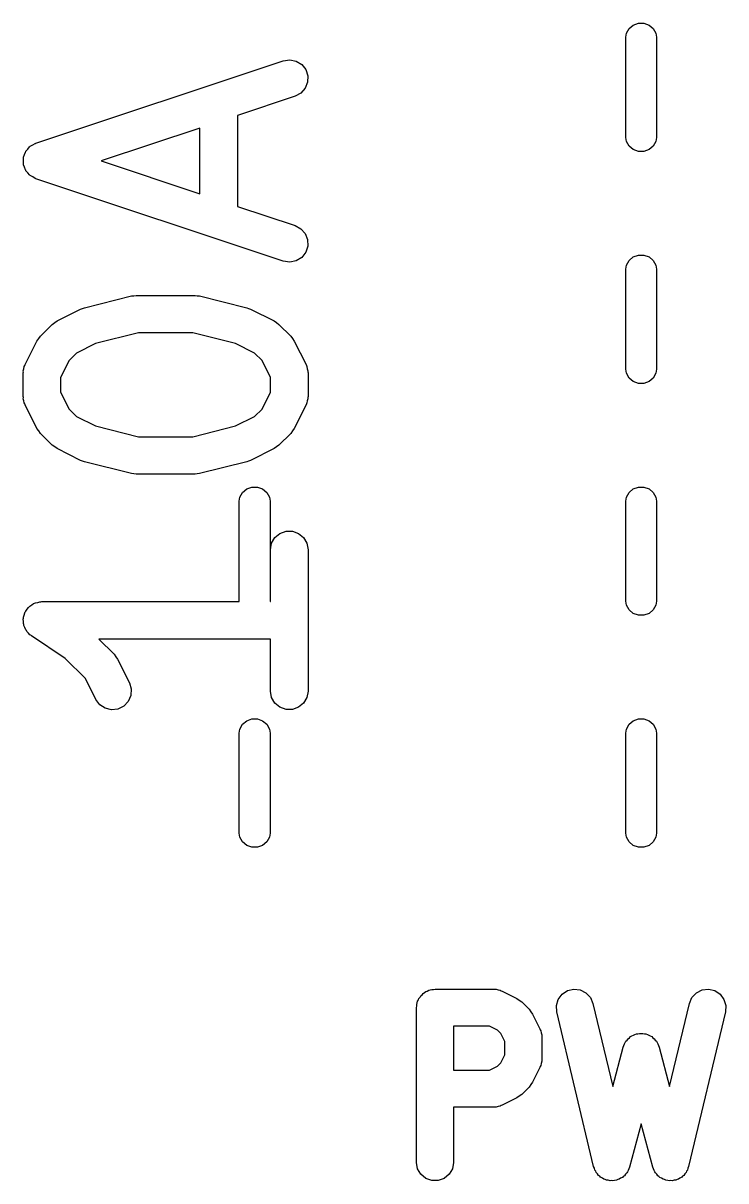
# Model space of a CAD drawing. Extents: x 51 to 149, y -134 to -32.
# Drawn here: x 81.28 to 87.06, y -100.42 to -90.91 of the extents above; entities that cross this region are included whole.
import ezdxf

# ---------------------------------------------------------------- set-up
doc = ezdxf.new("R2010")
doc.units = 0
doc.header["$MEASUREMENT"] = 0
doc.layers.add('BLACK', color=7, linetype='CONTINUOUS')

msp = doc.modelspace()

# ---------------------------------------------------------------- linework, layer by layer
at = {"layer": 'BLACK', "linetype": 'CONTINUOUS'}
for p, q in [((86.233, -91.0289), (86.2388, -90.9959)), ((86.2388, -90.9959), (86.2612, -90.9571)), ((86.2612, -90.9571), (86.2955, -90.9283)), ((86.2955, -90.9283), (86.3376, -90.913)), ((86.3376, -90.913), (86.3824, -90.913)), ((86.3824, -90.913), (86.4245, -90.9283)), ((86.4245, -90.9283), (86.4588, -90.9571)), ((86.4588, -90.9571), (86.4812, -90.9959)), ((86.4812, -90.9959), (86.487, -91.0289)), ((86.233, -91.8511), (86.233, -91.0289)), ((86.487, -91.0289), (86.487, -91.8511)), ((81.3885, -91.8987), (83.4205, -91.2213)), ((83.4205, -91.2213), (83.4734, -91.2135)), ((83.4734, -91.2135), (83.5258, -91.2242)), ((83.5258, -91.2242), (83.5714, -91.2522)), ((83.5714, -91.2522), (83.6047, -91.2941)), ((83.6047, -91.2941), (83.6216, -91.3448)), ((83.6216, -91.3448), (83.6201, -91.3983)), ((83.6005, -91.448), (83.565, -91.4881)), ((83.6201, -91.3983), (83.6005, -91.448)), ((83.5179, -91.5135), (83.0427, -91.6719)), ((83.565, -91.4881), (83.5179, -91.5135)), ((83.0427, -91.6719), (83.0427, -92.4176)), ((82.7347, -91.7746), (81.9242, -92.0448)), ((82.7347, -92.3149), (82.7347, -91.7746)), ((86.2388, -91.8841), (86.233, -91.8511)), ((86.487, -91.8511), (86.4812, -91.8841)), ((81.306, -91.9641), (81.321, -91.9472)), ((81.321, -91.9472), (81.3351, -91.9295)), ((81.3351, -91.9295), (81.3387, -91.9273)), ((81.3387, -91.9273), (81.3415, -91.9241)), ((81.3415, -91.9241), (81.3614, -91.9134)), ((81.3614, -91.9134), (81.3806, -91.9015)), ((81.3806, -91.9015), (81.3848, -91.9007)), ((81.3848, -91.9007), (81.3885, -91.8987)), ((86.2612, -91.9229), (86.2388, -91.8841)), ((86.2955, -91.9517), (86.2612, -91.9229)), ((86.3376, -91.967), (86.2955, -91.9517)), ((86.4245, -91.9517), (86.3824, -91.967)), ((86.4588, -91.9229), (86.4245, -91.9517)), ((86.4812, -91.8841), (86.4588, -91.9229)), ((81.2849, -92.0222), (81.2862, -92.0181)), ((81.2855, -92.0448), (81.2849, -92.0222)), ((81.2849, -92.0673), (81.2855, -92.0448)), ((81.2862, -92.0181), (81.2864, -92.0139)), ((81.2864, -92.0139), (81.2947, -91.9929)), ((81.2947, -91.9929), (81.3018, -91.9714)), ((81.3018, -91.9714), (81.3045, -91.9681)), ((81.3045, -91.9681), (81.306, -91.9641)), ((81.9242, -92.0448), (82.7347, -92.3149)), ((86.3824, -91.967), (86.3376, -91.967)), ((81.2862, -92.0714), (81.2849, -92.0673)), ((81.2864, -92.0756), (81.2862, -92.0714)), ((81.2947, -92.0967), (81.2864, -92.0756)), ((81.3018, -92.1181), (81.2947, -92.0967)), ((81.3045, -92.1214), (81.3018, -92.1181)), ((81.306, -92.1254), (81.3045, -92.1214)), ((81.321, -92.1423), (81.306, -92.1254)), ((81.3351, -92.16), (81.321, -92.1423)), ((81.3387, -92.1622), (81.3351, -92.16)), ((81.3415, -92.1654), (81.3387, -92.1622)), ((81.3614, -92.1762), (81.3415, -92.1654)), ((81.3806, -92.188), (81.3614, -92.1762)), ((81.3848, -92.1888), (81.3806, -92.188)), ((81.3885, -92.1909), (81.3848, -92.1888)), ((83.4205, -92.8682), (81.3885, -92.1909)), ((83.0427, -92.4176), (83.5179, -92.576)), ((83.5179, -92.576), (83.565, -92.6015)), ((83.565, -92.6015), (83.6005, -92.6415)), ((83.6005, -92.6415), (83.6201, -92.6912)), ((83.6201, -92.6912), (83.6216, -92.7447)), ((83.6047, -92.7954), (83.5714, -92.8373)), ((83.6216, -92.7447), (83.6047, -92.7954)), ((83.4734, -92.876), (83.4205, -92.8682)), ((83.5258, -92.8653), (83.4734, -92.876)), ((83.5714, -92.8373), (83.5258, -92.8653)), ((86.233, -92.9339), (86.2388, -92.9009)), ((86.2388, -92.9009), (86.2612, -92.8621)), ((86.2612, -92.8621), (86.2955, -92.8333)), ((86.2955, -92.8333), (86.3376, -92.818)), ((86.3376, -92.818), (86.3824, -92.818)), ((86.3824, -92.818), (86.4245, -92.8333)), ((86.4245, -92.8333), (86.4588, -92.8621)), ((86.4588, -92.8621), (86.4812, -92.9009)), ((86.4812, -92.9009), (86.487, -92.9339)), ((86.233, -93.7561), (86.233, -92.9339)), ((86.487, -92.9339), (86.487, -93.7561)), ((81.7869, -93.25), (82.174, -93.1533)), ((82.174, -93.1533), (82.1928, -93.1519)), ((82.1928, -93.1519), (82.2113, -93.1487)), ((82.2113, -93.1487), (82.6951, -93.1487)), ((82.6951, -93.1487), (82.7137, -93.1519)), ((82.7137, -93.1519), (82.7325, -93.1533)), ((82.7325, -93.1533), (83.1195, -93.25)), ((81.5619, -93.3584), (81.7554, -93.2617)), ((81.7554, -93.2617), (81.7716, -93.2569)), ((81.7716, -93.2569), (81.7869, -93.25)), ((83.1195, -93.25), (83.1349, -93.2569)), ((83.1349, -93.2569), (83.1511, -93.2617)), ((83.1511, -93.2617), (83.3446, -93.3584)), ((81.5219, -93.3873), (81.5421, -93.3731)), ((81.5421, -93.3731), (81.5619, -93.3584)), ((83.3446, -93.3584), (83.3644, -93.3731)), ((83.3644, -93.3731), (83.3846, -93.3873)), ((81.4251, -93.4841), (81.5219, -93.3873)), ((82.2303, -93.4567), (81.878, -93.5447)), ((82.6762, -93.4567), (82.2303, -93.4567)), ((83.0284, -93.5447), (82.6762, -93.4567)), ((83.3846, -93.3873), (83.4814, -93.4841)), ((81.2995, -93.7176), (81.3963, -93.5241)), ((81.3963, -93.5241), (81.411, -93.5043)), ((81.411, -93.5043), (81.4251, -93.4841)), ((81.878, -93.5447), (81.722, -93.6228)), ((83.1845, -93.6228), (83.0284, -93.5447)), ((83.4814, -93.4841), (83.4955, -93.5043)), ((83.4955, -93.5043), (83.5102, -93.5241)), ((83.5102, -93.5241), (83.607, -93.7176)), ((81.722, -93.6228), (81.6606, -93.6842)), ((83.2459, -93.6842), (83.1845, -93.6228)), ((81.2842, -93.7689), (81.2894, -93.7516)), ((81.2894, -93.7516), (81.2925, -93.7338)), ((81.2925, -93.7338), (81.297, -93.7261)), ((81.297, -93.7261), (81.2995, -93.7176)), ((81.6606, -93.6842), (81.5912, -93.8228)), ((83.3152, -93.8228), (83.2459, -93.6842)), ((83.607, -93.7176), (83.6095, -93.7261)), ((83.6095, -93.7261), (83.614, -93.7338)), ((83.614, -93.7338), (83.6171, -93.7516)), ((83.6171, -93.7516), (83.6222, -93.7689)), ((86.2388, -93.7891), (86.233, -93.7561)), ((86.487, -93.7561), (86.4812, -93.7891)), ((81.2832, -93.7865), (81.2848, -93.7777)), ((81.2832, -93.98), (81.2832, -93.7865)), ((81.2848, -93.7777), (81.2842, -93.7689)), ((81.5912, -93.8228), (81.5912, -93.9436)), ((83.3152, -93.9436), (83.3152, -93.8228)), ((83.6222, -93.7689), (83.6217, -93.7777)), ((83.6217, -93.7777), (83.6232, -93.7865)), ((83.6232, -93.7865), (83.6232, -93.98)), ((86.2612, -93.8279), (86.2388, -93.7891)), ((86.2955, -93.8567), (86.2612, -93.8279)), ((86.4588, -93.8279), (86.4245, -93.8567)), ((86.4812, -93.7891), (86.4588, -93.8279)), ((81.5912, -93.9436), (81.6606, -94.0823)), ((83.2459, -94.0823), (83.3152, -93.9436)), ((86.3376, -93.872), (86.2955, -93.8567)), ((86.3824, -93.872), (86.3376, -93.872)), ((86.4245, -93.8567), (86.3824, -93.872)), ((81.2848, -93.9887), (81.2832, -93.98)), ((81.2842, -93.9976), (81.2848, -93.9887)), ((81.2894, -94.0149), (81.2842, -93.9976)), ((81.2925, -94.0327), (81.2894, -94.0149)), ((81.297, -94.0404), (81.2925, -94.0327)), ((81.2995, -94.0489), (81.297, -94.0404)), ((83.6095, -94.0404), (83.607, -94.0489)), ((83.614, -94.0327), (83.6095, -94.0404)), ((83.6171, -94.0149), (83.614, -94.0327)), ((83.6222, -93.9976), (83.6171, -94.0149)), ((83.6232, -93.98), (83.6217, -93.9887)), ((83.6217, -93.9887), (83.6222, -93.9976)), ((81.3963, -94.2424), (81.2995, -94.0489)), ((81.6606, -94.0823), (81.722, -94.1437)), ((83.1845, -94.1437), (83.2459, -94.0823)), ((83.607, -94.0489), (83.5102, -94.2424)), ((81.722, -94.1437), (81.878, -94.2217)), ((81.878, -94.2217), (82.2303, -94.3098)), ((82.6762, -94.3098), (83.0284, -94.2217)), ((83.0284, -94.2217), (83.1845, -94.1437)), ((81.411, -94.2622), (81.3963, -94.2424)), ((81.4251, -94.2824), (81.411, -94.2622)), ((81.5219, -94.3792), (81.4251, -94.2824)), ((82.2303, -94.3098), (82.6762, -94.3098)), ((83.4814, -94.2824), (83.3846, -94.3792)), ((83.4955, -94.2622), (83.4814, -94.2824)), ((83.5102, -94.2424), (83.4955, -94.2622)), ((81.5421, -94.3933), (81.5219, -94.3792)), ((81.5619, -94.408), (81.5421, -94.3933)), ((81.7554, -94.5048), (81.5619, -94.408)), ((83.3446, -94.408), (83.1511, -94.5048)), ((83.3644, -94.3933), (83.3446, -94.408)), ((83.3846, -94.3792), (83.3644, -94.3933)), ((81.7716, -94.5096), (81.7554, -94.5048)), ((81.7869, -94.5164), (81.7716, -94.5096)), ((82.174, -94.6132), (81.7869, -94.5164)), ((83.1195, -94.5164), (82.7325, -94.6132)), ((83.1349, -94.5096), (83.1195, -94.5164)), ((83.1511, -94.5048), (83.1349, -94.5096)), ((82.1928, -94.6145), (82.174, -94.6132)), ((82.2113, -94.6178), (82.1928, -94.6145)), ((82.7137, -94.6145), (82.6951, -94.6178)), ((82.7325, -94.6132), (82.7137, -94.6145)), ((82.6951, -94.6178), (82.2113, -94.6178)), ((83.0638, -94.8059), (83.0862, -94.7671)), ((83.0862, -94.7671), (83.1205, -94.7383)), ((83.1205, -94.7383), (83.1626, -94.723)), ((83.1626, -94.723), (83.2074, -94.723)), ((83.2074, -94.723), (83.2495, -94.7383)), ((83.2495, -94.7383), (83.2838, -94.7671)), ((83.2838, -94.7671), (83.3062, -94.8059)), ((86.2388, -94.8059), (86.2612, -94.7671)), ((86.2612, -94.7671), (86.2955, -94.7383)), ((86.2955, -94.7383), (86.3376, -94.723)), ((86.3376, -94.723), (86.3824, -94.723)), ((86.3824, -94.723), (86.4245, -94.7383)), ((86.4245, -94.7383), (86.4588, -94.7671)), ((86.4588, -94.7671), (86.4812, -94.8059)), ((83.058, -94.8389), (83.0638, -94.8059)), ((83.058, -95.6611), (83.058, -94.8389)), ((83.3062, -94.8059), (83.312, -94.8389)), ((83.312, -94.8389), (83.312, -95.6611)), ((86.233, -94.8389), (86.2388, -94.8059)), ((86.233, -95.6611), (86.233, -94.8389)), ((86.4812, -94.8059), (86.487, -94.8389)), ((86.487, -94.8389), (86.487, -95.6611)), ((83.3922, -95.1045), (83.4425, -95.0862)), ((83.4425, -95.0862), (83.496, -95.0862)), ((83.496, -95.0862), (83.5462, -95.1045)), ((83.3245, -95.1852), (83.3513, -95.1389)), ((83.3513, -95.1389), (83.3922, -95.1045)), ((83.5462, -95.1045), (83.5872, -95.1389)), ((83.5872, -95.1389), (83.614, -95.1852)), ((83.3152, -95.2379), (83.3245, -95.1852)), ((83.3152, -95.6645), (83.3152, -95.2379)), ((83.614, -95.1852), (83.6232, -95.2379)), ((83.6232, -95.2379), (83.6232, -96.399)), ((81.2962, -95.7566), (81.3009, -95.7495)), ((81.3009, -95.7495), (81.3039, -95.7415)), ((81.3039, -95.7415), (81.3157, -95.7274)), ((81.3157, -95.7274), (81.3259, -95.7121)), ((81.3259, -95.7121), (81.3328, -95.707)), ((81.3328, -95.707), (81.3382, -95.7005)), ((81.3382, -95.7005), (81.3542, -95.6913)), ((81.3542, -95.6913), (81.369, -95.6804)), ((81.369, -95.6804), (81.3772, -95.678)), ((81.3772, -95.678), (81.3846, -95.6738)), ((81.3846, -95.6738), (81.4027, -95.6706)), ((81.4027, -95.6706), (81.4203, -95.6654)), ((81.4203, -95.6654), (81.4288, -95.666)), ((81.4288, -95.666), (81.4372, -95.6645)), ((81.4372, -95.6645), (83.0586, -95.6645)), ((83.0586, -95.6645), (83.058, -95.6611)), ((83.312, -95.6611), (83.3114, -95.6645)), ((83.3114, -95.6645), (83.3152, -95.6645)), ((86.2388, -95.6941), (86.233, -95.6611)), ((86.2612, -95.7329), (86.2388, -95.6941)), ((86.2955, -95.7617), (86.2612, -95.7329)), ((86.4588, -95.7329), (86.4245, -95.7617)), ((86.4812, -95.6941), (86.4588, -95.7329)), ((86.487, -95.6611), (86.4812, -95.6941)), ((81.2836, -95.8086), (81.2856, -95.8003)), ((81.2856, -95.8268), (81.2836, -95.8086)), ((81.2856, -95.7917), (81.2919, -95.7745)), ((81.2856, -95.8003), (81.2856, -95.7917)), ((81.2856, -95.8452), (81.2856, -95.8268)), ((81.2885, -95.8532), (81.2856, -95.8452)), ((81.2919, -95.7745), (81.2962, -95.7566)), ((86.3376, -95.777), (86.2955, -95.7617)), ((86.3824, -95.777), (86.3376, -95.777)), ((86.4245, -95.7617), (86.3824, -95.777)), ((81.2894, -95.8617), (81.2885, -95.8532)), ((81.2976, -95.8782), (81.2894, -95.8617)), ((81.3039, -95.8955), (81.2976, -95.8782)), ((81.3094, -95.902), (81.3039, -95.8955)), ((81.3131, -95.9097), (81.3094, -95.902)), ((81.3264, -95.9224), (81.3131, -95.9097)), ((81.3382, -95.9364), (81.3264, -95.9224)), ((81.3456, -95.9407), (81.3382, -95.9364)), ((81.3518, -95.9466), (81.3456, -95.9407)), ((81.6294, -96.1317), (81.3518, -95.9466)), ((83.3152, -95.9725), (81.9058, -95.9725)), ((81.9058, -95.9725), (82.0299, -96.0966)), ((83.3152, -96.399), (83.3152, -95.9725)), ((81.7945, -96.2967), (81.6294, -96.1317)), ((82.0299, -96.0966), (82.0441, -96.1168)), ((82.0441, -96.1168), (82.0588, -96.1367)), ((82.0588, -96.1367), (82.1556, -96.3302)), ((81.8801, -96.4679), (81.7945, -96.2967)), ((82.1556, -96.3302), (82.1708, -96.3814)), ((82.1708, -96.3814), (82.1676, -96.4348)), ((83.3245, -96.4517), (83.3152, -96.399)), ((83.6232, -96.399), (83.614, -96.4517)), ((81.9119, -96.5109), (81.8801, -96.4679)), ((81.9566, -96.5403), (81.9119, -96.5109)), ((82.1463, -96.4839), (82.1096, -96.5227)), ((82.1676, -96.4348), (82.1463, -96.4839)), ((83.3513, -96.498), (83.3245, -96.4517)), ((83.3922, -96.5324), (83.3513, -96.498)), ((83.5872, -96.498), (83.5462, -96.5324)), ((83.614, -96.4517), (83.5872, -96.498)), ((82.0086, -96.5528), (81.9566, -96.5403)), ((82.0617, -96.5467), (82.0086, -96.5528)), ((82.1096, -96.5227), (82.0617, -96.5467)), ((83.4425, -96.5507), (83.3922, -96.5324)), ((83.496, -96.5507), (83.4425, -96.5507)), ((83.5462, -96.5324), (83.496, -96.5507)), ((83.0638, -96.7109), (83.0862, -96.6721)), ((83.0862, -96.6721), (83.1205, -96.6433)), ((83.1205, -96.6433), (83.1626, -96.628)), ((83.1626, -96.628), (83.2074, -96.628)), ((83.2074, -96.628), (83.2495, -96.6433)), ((83.2495, -96.6433), (83.2838, -96.6721)), ((83.2838, -96.6721), (83.3062, -96.7109)), ((86.2388, -96.7109), (86.2612, -96.6721)), ((86.2612, -96.6721), (86.2955, -96.6433)), ((86.2955, -96.6433), (86.3376, -96.628)), ((86.3376, -96.628), (86.3824, -96.628)), ((86.3824, -96.628), (86.4245, -96.6433)), ((86.4245, -96.6433), (86.4588, -96.6721)), ((86.4588, -96.6721), (86.4812, -96.7109)), ((83.058, -96.7439), (83.0638, -96.7109)), ((83.058, -97.5661), (83.058, -96.7439)), ((83.3062, -96.7109), (83.312, -96.7439)), ((83.312, -96.7439), (83.312, -97.5661)), ((86.233, -96.7439), (86.2388, -96.7109)), ((86.233, -97.5661), (86.233, -96.7439)), ((86.4812, -96.7109), (86.487, -96.7439)), ((86.487, -96.7439), (86.487, -97.5661)), ((83.0638, -97.5991), (83.058, -97.5661)), ((83.0862, -97.6379), (83.0638, -97.5991)), ((83.1205, -97.6667), (83.0862, -97.6379)), ((83.2838, -97.6379), (83.2495, -97.6667)), ((83.3062, -97.5991), (83.2838, -97.6379)), ((83.312, -97.5661), (83.3062, -97.5991)), ((86.2388, -97.5991), (86.233, -97.5661)), ((86.2612, -97.6379), (86.2388, -97.5991)), ((86.2955, -97.6667), (86.2612, -97.6379)), ((86.4588, -97.6379), (86.4245, -97.6667)), ((86.4812, -97.5991), (86.4588, -97.6379)), ((86.487, -97.5661), (86.4812, -97.5991)), ((83.1626, -97.682), (83.1205, -97.6667)), ((83.2074, -97.682), (83.1626, -97.682)), ((83.2495, -97.6667), (83.2074, -97.682)), ((86.3376, -97.682), (86.2955, -97.6667)), ((86.3824, -97.682), (86.3376, -97.682)), ((86.4245, -97.6667), (86.3824, -97.682)), ((84.5499, -98.9016), (84.5601, -98.893)), ((84.5601, -98.893), (84.5687, -98.8828)), ((84.5687, -98.8828), (84.5803, -98.8761)), ((84.5803, -98.8761), (84.5905, -98.8675)), ((84.5905, -98.8675), (84.603, -98.863)), ((84.603, -98.863), (84.6145, -98.8563)), ((84.6145, -98.8563), (84.6277, -98.854)), ((84.6277, -98.854), (84.6402, -98.8494)), ((84.6402, -98.8494), (84.6535, -98.8494)), ((84.6535, -98.8494), (84.6667, -98.8471)), ((84.6667, -98.8471), (85.1505, -98.8471)), ((85.1505, -98.8471), (85.1591, -98.8486)), ((85.1591, -98.8486), (85.1679, -98.8481)), ((85.1679, -98.8481), (85.185, -98.8532)), ((85.185, -98.8532), (85.2026, -98.8563)), ((85.2026, -98.8563), (85.2102, -98.8607)), ((85.2102, -98.8607), (85.2186, -98.8632)), ((85.2186, -98.8632), (85.3396, -98.9237)), ((85.6795, -98.9313), (85.711, -98.8888)), ((85.711, -98.8888), (85.7552, -98.8596)), ((85.7552, -98.8596), (85.8067, -98.8474)), ((85.8067, -98.8474), (85.8593, -98.8535)), ((85.8593, -98.8535), (85.9066, -98.8772)), ((85.9066, -98.8772), (85.943, -98.9156)), ((86.777, -98.9156), (86.8134, -98.8772)), ((86.8134, -98.8772), (86.8607, -98.8535)), ((86.8607, -98.8535), (86.9133, -98.8474)), ((86.9133, -98.8474), (86.9648, -98.8596)), ((86.9648, -98.8596), (87.009, -98.8888)), ((87.009, -98.8888), (87.0405, -98.9313)), ((84.5143, -98.9995), (84.5166, -98.9864)), ((84.5166, -98.9731), (84.5211, -98.9605)), ((84.5166, -98.9864), (84.5166, -98.9731)), ((84.5211, -98.9605), (84.5235, -98.9474)), ((84.5235, -98.9474), (84.5301, -98.9359)), ((84.5301, -98.9359), (84.5347, -98.9233)), ((84.5347, -98.9233), (84.5433, -98.9131)), ((84.5433, -98.9131), (84.5499, -98.9016)), ((85.3396, -98.9237), (85.3592, -98.9382)), ((85.3592, -98.9382), (85.3792, -98.9522)), ((85.3792, -98.9522), (85.4397, -99.0127)), ((85.6643, -98.982), (85.6795, -98.9313)), ((85.6675, -99.0348), (85.6643, -98.982)), ((85.943, -98.9156), (85.964, -98.9642)), ((85.964, -98.9642), (86.1265, -99.6467)), ((86.5935, -99.6467), (86.756, -98.9642)), ((86.756, -98.9642), (86.777, -98.9156)), ((87.0405, -98.9313), (87.0557, -98.982)), ((87.0557, -98.982), (87.0525, -99.0348)), ((84.5143, -100.27), (84.5143, -98.9995)), ((85.4397, -99.0127), (85.4537, -99.0327)), ((85.4537, -99.0327), (85.4682, -99.0523)), ((85.4682, -99.0523), (85.5287, -99.1733)), ((85.9698, -100.305), (85.6675, -99.0348)), ((87.0525, -99.0348), (86.7502, -100.305)), ((84.8191, -99.1519), (84.8191, -99.5124)), ((85.1145, -99.1519), (84.8191, -99.1519)), ((85.1812, -99.1852), (85.1145, -99.1519)), ((85.5287, -99.1733), (85.5312, -99.1817)), ((85.2067, -99.2108), (85.1812, -99.1852)), ((85.24, -99.2774), (85.2067, -99.2108)), ((85.5312, -99.1817), (85.5356, -99.1893)), ((85.5356, -99.1893), (85.5387, -99.2069)), ((85.5387, -99.2069), (85.5438, -99.224)), ((85.5438, -99.224), (85.5433, -99.2328)), ((85.5433, -99.2328), (85.5448, -99.2414)), ((85.5448, -99.2414), (85.5448, -99.4229)), ((86.2351, -99.2751), (86.2446, -99.2655)), ((86.2446, -99.2655), (86.2524, -99.2545)), ((86.2524, -99.2545), (86.2632, -99.247)), ((86.2632, -99.247), (86.2724, -99.2376)), ((86.2724, -99.2376), (86.2847, -99.2319)), ((86.2847, -99.2319), (86.2958, -99.2242)), ((86.2958, -99.2242), (86.3085, -99.2208)), ((86.3085, -99.2208), (86.3204, -99.2152)), ((86.3204, -99.2152), (86.3338, -99.214)), ((86.3338, -99.214), (86.3469, -99.2105)), ((86.3469, -99.2105), (86.36, -99.2117)), ((86.36, -99.2117), (86.3731, -99.2105)), ((86.3731, -99.2105), (86.3862, -99.214)), ((86.3862, -99.214), (86.3996, -99.2152)), ((86.3996, -99.2152), (86.4115, -99.2208)), ((86.4115, -99.2208), (86.4242, -99.2242)), ((86.4242, -99.2242), (86.4353, -99.2319)), ((86.4353, -99.2319), (86.4476, -99.2376)), ((86.4476, -99.2376), (86.4569, -99.247)), ((86.4569, -99.247), (86.4676, -99.2545)), ((86.4676, -99.2545), (86.4754, -99.2655)), ((86.4754, -99.2655), (86.4849, -99.2751)), ((85.24, -99.3869), (85.24, -99.2774)), ((86.1265, -99.6467), (86.2127, -99.3231)), ((86.2127, -99.3231), (86.2184, -99.3109)), ((86.2184, -99.3109), (86.222, -99.2978)), ((86.222, -99.2978), (86.2295, -99.287)), ((86.2295, -99.287), (86.2351, -99.2751)), ((86.4849, -99.2751), (86.4905, -99.287)), ((86.4905, -99.287), (86.498, -99.2978)), ((86.498, -99.2978), (86.5016, -99.3109)), ((86.5016, -99.3109), (86.5073, -99.3231)), ((86.5073, -99.3231), (86.5935, -99.6467)), ((85.1812, -99.479), (85.2067, -99.4535)), ((85.2067, -99.4535), (85.24, -99.3869)), ((85.5387, -99.4574), (85.5356, -99.475)), ((85.5438, -99.4403), (85.5387, -99.4574)), ((85.5448, -99.4229), (85.5433, -99.4315)), ((85.5433, -99.4315), (85.5438, -99.4403)), ((84.8191, -99.5124), (85.1145, -99.5124)), ((85.1145, -99.5124), (85.1812, -99.479)), ((85.5287, -99.491), (85.4682, -99.612)), ((85.5312, -99.4826), (85.5287, -99.491)), ((85.5356, -99.475), (85.5312, -99.4826)), ((85.4397, -99.6516), (85.3792, -99.712)), ((85.4537, -99.6316), (85.4397, -99.6516)), ((85.4682, -99.612), (85.4537, -99.6316)), ((85.3396, -99.7406), (85.2186, -99.8011)), ((85.3592, -99.726), (85.3396, -99.7406)), ((85.3792, -99.712), (85.3592, -99.726)), ((85.1505, -99.8172), (84.8191, -99.8172)), ((84.8191, -99.8172), (84.8191, -100.27)), ((85.1591, -99.8156), (85.1505, -99.8172)), ((85.1679, -99.8162), (85.1591, -99.8156)), ((85.185, -99.8111), (85.1679, -99.8162)), ((85.2026, -99.808), (85.185, -99.8111)), ((85.2102, -99.8036), (85.2026, -99.808)), ((85.2186, -99.8011), (85.2102, -99.8036)), ((86.36, -99.9539), (86.2653, -100.309)), ((86.4547, -100.309), (86.36, -99.9539)), ((84.5235, -100.322), (84.5143, -100.27)), ((84.8191, -100.27), (84.8099, -100.322)), ((85.976, -100.319), (85.9698, -100.305)), ((85.9801, -100.334), (85.976, -100.319)), ((86.2653, -100.309), (86.2588, -100.323)), ((86.4612, -100.323), (86.4547, -100.309)), ((86.744, -100.319), (86.7399, -100.334)), ((86.7502, -100.305), (86.744, -100.319)), ((84.5499, -100.367), (84.5235, -100.322)), ((84.5905, -100.402), (84.5499, -100.367)), ((84.6402, -100.42), (84.5905, -100.402)), ((84.7429, -100.402), (84.6931, -100.42)), ((84.7834, -100.367), (84.7429, -100.402)), ((84.8099, -100.322), (84.7834, -100.367)), ((85.9864, -100.343), (85.9801, -100.334)), ((85.9909, -100.353), (85.9864, -100.343)), ((86.0015, -100.365), (85.9909, -100.353)), ((86.0105, -100.377), (86.0015, -100.365)), ((86.0196, -100.384), (86.0105, -100.377)), ((86.0272, -100.392), (86.0196, -100.384)), ((86.0411, -100.399), (86.0272, -100.392)), ((86.0539, -100.408), (86.0411, -100.399)), ((86.0646, -100.411), (86.0539, -100.408)), ((86.0745, -100.416), (86.0646, -100.411)), ((86.1678, -100.412), (86.1577, -100.417)), ((86.1786, -100.409), (86.1678, -100.412)), ((86.1916, -100.401), (86.1786, -100.409)), ((86.2057, -100.394), (86.1916, -100.401)), ((86.2135, -100.386), (86.2057, -100.394)), ((86.2228, -100.38), (86.2135, -100.386)), ((86.2321, -100.368), (86.2228, -100.38)), ((86.243, -100.357), (86.2321, -100.368)), ((86.2477, -100.347), (86.243, -100.357)), ((86.2544, -100.338), (86.2477, -100.347)), ((86.2588, -100.323), (86.2544, -100.338)), ((86.4656, -100.338), (86.4612, -100.323)), ((86.4723, -100.347), (86.4656, -100.338)), ((86.477, -100.357), (86.4723, -100.347)), ((86.4879, -100.368), (86.477, -100.357)), ((86.4972, -100.38), (86.4879, -100.368)), ((86.5065, -100.386), (86.4972, -100.38)), ((86.5143, -100.394), (86.5065, -100.386)), ((86.5284, -100.401), (86.5143, -100.394)), ((86.5414, -100.409), (86.5284, -100.401)), ((86.5522, -100.412), (86.5414, -100.409)), ((86.5623, -100.417), (86.5522, -100.412)), ((86.6554, -100.411), (86.6455, -100.416)), ((86.6661, -100.408), (86.6554, -100.411)), ((86.6789, -100.399), (86.6661, -100.408)), ((86.6928, -100.392), (86.6789, -100.399)), ((86.7004, -100.384), (86.6928, -100.392)), ((86.7095, -100.377), (86.7004, -100.384)), ((86.7185, -100.365), (86.7095, -100.377)), ((86.7291, -100.353), (86.7185, -100.365)), ((86.7336, -100.343), (86.7291, -100.353)), ((86.7399, -100.334), (86.7336, -100.343)), ((84.6931, -100.42), (84.6402, -100.42)), ((86.09, -100.417), (86.0745, -100.416)), ((86.105, -100.421), (86.09, -100.417)), ((86.1161, -100.42), (86.105, -100.421)), ((86.1271, -100.422), (86.1161, -100.42)), ((86.1422, -100.418), (86.1271, -100.422)), ((86.1577, -100.417), (86.1422, -100.418)), ((86.5778, -100.418), (86.5623, -100.417)), ((86.5929, -100.422), (86.5778, -100.418)), ((86.6039, -100.42), (86.5929, -100.422)), ((86.615, -100.421), (86.6039, -100.42)), ((86.63, -100.417), (86.615, -100.421)), ((86.6455, -100.416), (86.63, -100.417))]:
    msp.add_line(p, q, dxfattribs=at)

doc.saveas('drawing.dxf')
